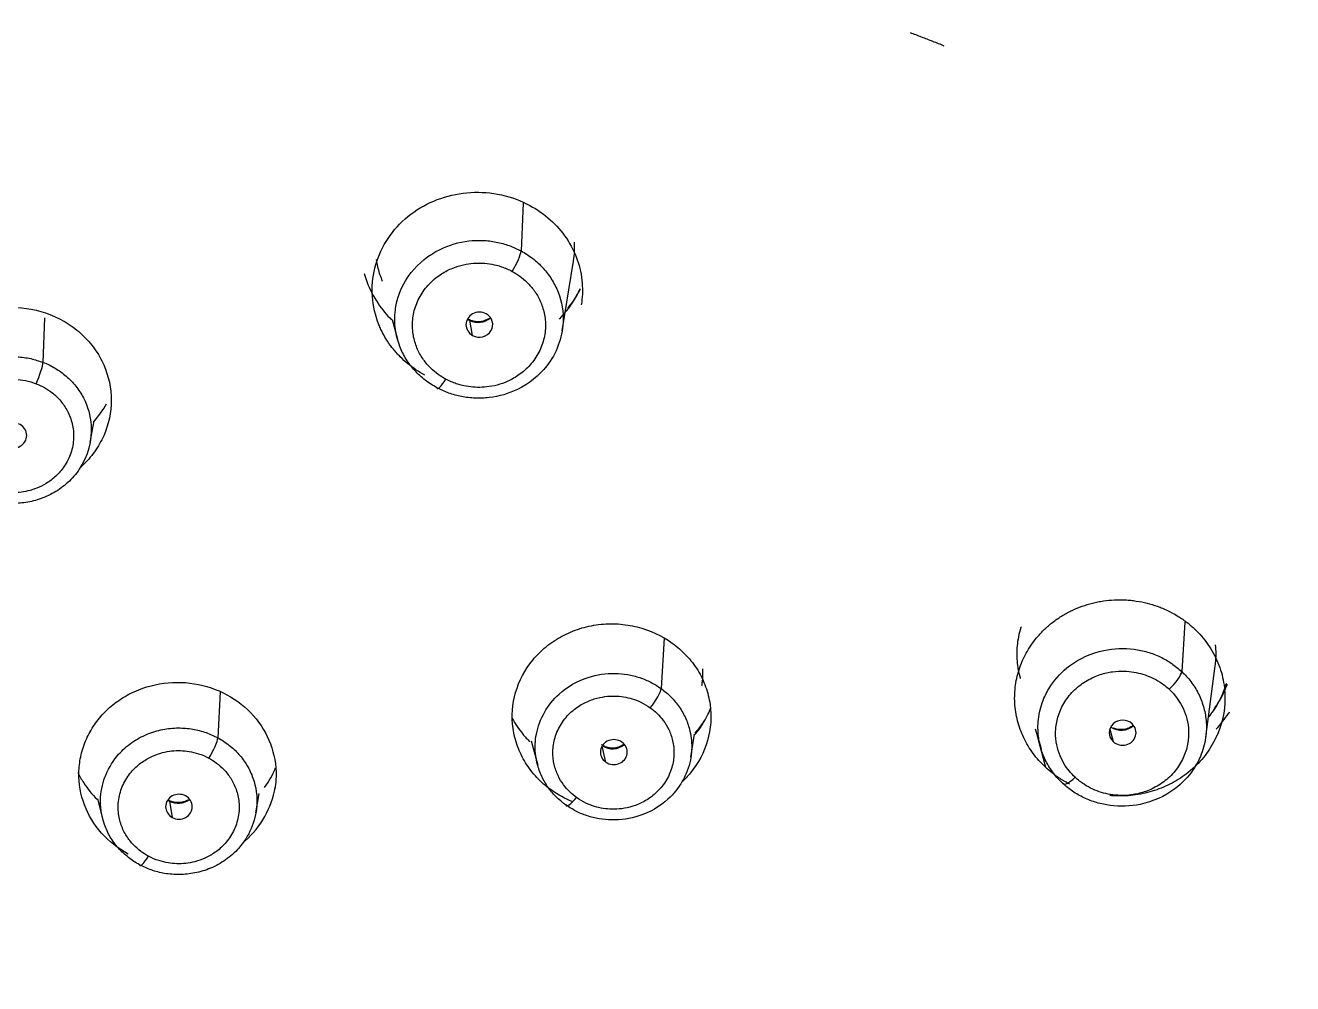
# Model space of a CAD drawing. Extents: x 1777 to 3131, y 3495 to 4487.
# Drawn here: x 2257.19 to 2278.61, y 4136.11 to 4152.29 of the extents above; entities that cross this region are included whole.
import ezdxf

# ---------------------------------------------------------------- set-up
doc = ezdxf.new("R2010")
doc.units = 0
doc.header["$LTSCALE"] = 30
doc.header["$MEASUREMENT"] = 0
doc.layers.add('\\M+5B3DF\\M+5B4E7\\M+5CFDF', color=3, linetype='CONTINUOUS', lineweight=9)

msp = doc.modelspace()

# ---------------------------------------------------------------- linework, layer by layer
at = {"layer": '\\M+5B3DF\\M+5B4E7\\M+5CFDF', "color": 0, "lineweight": -3}
for p, q in [((2265.601, 4149.293), (2265.565, 4148.485)), ((2266.261, 4147.132), (2266.451, 4148.313)), ((2257.486, 4146.602), (2257.514, 4147.355)), ((2263.384, 4147.326), (2263.475, 4146.994)), ((2264.747, 4147.057), (2264.697, 4147.312)), ((2258.284, 4145.254), (2258.348, 4145.614)), ((2276.784, 4142.211), (2276.731, 4141.38)), ((2267.983, 4141.948), (2267.932, 4141.093)), ((2277.137, 4140.272), (2277.299, 4141.474)), ((2260.481, 4141.034), (2260.439, 4140.261)), ((2265.733, 4140.207), (2265.846, 4139.797)), ((2268.435, 4139.935), (2268.495, 4140.323)), ((2274.255, 4140.41), (2274.353, 4140.077)), ((2274.282, 4140.317), (2274.427, 4139.764)), ((2275.518, 4140.408), (2275.574, 4140.196)), ((2266.996, 4139.85), (2266.936, 4140.12)), ((2258.407, 4139.229), (2258.493, 4138.895)), ((2259.621, 4139.19), (2259.67, 4138.914)), ((2261.084, 4138.995), (2261.139, 4139.318))]:
    msp.add_line(p, q, dxfattribs=at)
for centre, major_axis, ratio, start_param, end_param in [((2265.415, 4148.246), (-0.142, -0.264), 0.178311, 1.251525, 2.788057), ((2264.86, 4147.239), (0.226, 0.001), 0.934543, 1.043129, 4.184722), ((2264.843, 4147.552), (-0.292, -0.016), 0.944635, 0.839842, 0.996281), ((2264.548, 4147.06), (-0.142, -0.264), 0.178311, 2.927683, 3.128253), ((2264.843, 4147.552), (-0.292, -0.016), 0.944635, 0.996281, 2.295232), ((2264.86, 4147.239), (0.226, 0.001), 0.934543, 4.184722, 7.326314), ((2257.371, 4146.348), (-0.108, -0.28), 0.136474, 1.23175, 2.764525), ((2264.291, 4146.426), (0.142, 0.264), 0.178311, 2.927683, 4.393118), ((2256.984, 4145.367), (0.226, 0.001), 0.934583, 4.317031, 7.458624), ((2276.519, 4141.186), (-0.205, -0.219), 0.25217, 1.307161, 2.844242), ((2267.749, 4140.875), (0.175, 0.244), 0.217098, 4.418329, 5.951188), ((2275.733, 4140.345), (0.226, 0.001), 0.934246, 0.780577, 3.922169), ((2275.709, 4140.662), (0.291, 0.022), 0.942741, 3.990432, 5.42511), ((2275.733, 4140.345), (0.226, 0.001), 0.934246, 3.922169, 7.063762), ((2260.29, 4140.023), (0.142, 0.264), 0.178311, 4.393118, 5.922447), ((2267.133, 4140.018), (0.226, 0.001), 0.93437, 0.912659, 4.054252), ((2267.114, 4140.353), (-0.295, -0.017), 0.942791, 0.887605, 2.246931), ((2267.133, 4140.018), (0.226, 0.001), 0.93437, 4.054252, 7.195845), ((2274.929, 4139.7), (0.205, 0.219), 0.25217, 2.983869, 4.448754), ((2259.759, 4139.661), (1.668, 0.071), 0.942626, 5.427085, 6.084435), ((2259.783, 4139.096), (0.225, 0.001), 0.934436, 1.044615, 4.186208), ((2259.769, 4139.433), (-0.296, -0.013), 0.942626, 0.890419, 1.007345), ((2259.472, 4138.938), (0.142, 0.264), 0.178311, 6.062073, 6.280972), ((2259.769, 4139.433), (-0.296, -0.013), 0.942626, 1.007345, 2.245969), ((2259.783, 4139.096), (0.225, 0.001), 0.934436, 4.186208, 7.327801), ((2266.503, 4139.357), (-0.175, -0.244), 0.217098, 6.090814, 7.559921), ((2259.266, 4138.367), (-0.142, -0.264), 0.178311, 6.062073, 7.534711)]:
    msp.add_ellipse(centre, major_axis=major_axis, ratio=ratio, start_param=start_param, end_param=end_param, dxfattribs=at)
for points, knots in [([(2275.655, 4159.087), (2275.863, 4159.006), (2276.285, 4158.843), (2276.923, 4158.583), (2277.576, 4158.306), (2278.243, 4158.009), (2278.922, 4157.691), (2279.612, 4157.351), (2280.313, 4156.988), (2281.022, 4156.599), (2281.738, 4156.183), (2282.461, 4155.738), (2283.189, 4155.262), (2283.921, 4154.753), (2284.656, 4154.21), (2285.391, 4153.631), (2286.127, 4153.016), (2286.859, 4152.364), (2287.587, 4151.675), (2288.307, 4150.95), (2289.017, 4150.189), (2289.716, 4149.392), (2290.401, 4148.555), (2291.071, 4147.678), (2291.723, 4146.76), (2292.355, 4145.804), (2292.964, 4144.813), (2293.546, 4143.79), (2294.098, 4142.737), (2294.62, 4141.66), (2295.112, 4140.56), (2295.575, 4139.439), (2296.01, 4138.293), (2296.421, 4137.112), (2296.811, 4135.882), (2297.183, 4134.595), (2297.538, 4133.241), (2297.875, 4131.814), (2298.192, 4130.309), (2298.488, 4128.72), (2298.762, 4127.044), (2299.016, 4125.277), (2299.247, 4123.417), (2299.454, 4121.462), (2299.635, 4119.414), (2299.788, 4117.282), (2299.911, 4115.095), (2300.003, 4112.896), (2300.062, 4110.733), (2300.088, 4108.632), (2300.084, 4106.594), (2300.052, 4104.606), (2299.995, 4102.657), (2299.915, 4100.748), (2299.813, 4098.887), (2299.689, 4097.075), (2299.542, 4095.301), (2299.368, 4093.543), (2299.164, 4091.779), (2298.925, 4089.994), (2298.644, 4088.181), (2298.312, 4086.34), (2297.925, 4084.477), (2297.479, 4082.606), (2296.973, 4080.743), (2296.405, 4078.905), (2295.78, 4077.111), (2295.106, 4075.38), (2294.377, 4073.706), (2293.582, 4072.074), (2292.704, 4070.461), (2291.723, 4068.86), (2290.606, 4067.271), (2289.325, 4065.702), (2287.874, 4064.173), (2286.255, 4062.725), (2284.487, 4061.39), (2282.596, 4060.169), (2280.612, 4059.028), (2278.54, 4057.951), (2276.384, 4056.924), (2274.165, 4055.902), (2271.923, 4054.834), (2269.707, 4053.666), (2267.58, 4052.333), (2265.906, 4051.068), (2264.614, 4049.937), (2263.635, 4048.981), (2262.65, 4047.905), (2261.677, 4046.701), (2260.729, 4045.355), (2259.822, 4043.817), (2258.958, 4042.01), (2258.132, 4039.855), (2257.377, 4037.278), (2256.759, 4034.238), (2256.331, 4030.75), (2256.106, 4026.894), (2255.961, 4022.775), (2255.838, 4018.422), (2255.723, 4013.759), (2255.624, 4008.695), (2255.572, 4005.166), (2255.545, 4003.327)], [0, 0, 0, 0, 0.003544, 0.007201, 0.01097, 0.014848, 0.018837, 0.022935, 0.027142, 0.031459, 0.035888, 0.040431, 0.045095, 0.049884, 0.054803, 0.059853, 0.065035, 0.070349, 0.07579, 0.08135, 0.087022, 0.092807, 0.09872, 0.104773, 0.110967, 0.117287, 0.123715, 0.130231, 0.136819, 0.143468, 0.150168, 0.156906, 0.163715, 0.170668, 0.177844, 0.185322, 0.193141, 0.201338, 0.209948, 0.219002, 0.228521, 0.238531, 0.249049, 0.260084, 0.271644, 0.283691, 0.296093, 0.308564, 0.320791, 0.332572, 0.343982, 0.355131, 0.366093, 0.376851, 0.387326, 0.397512, 0.40746, 0.417323, 0.427267, 0.437362, 0.447647, 0.458143, 0.468826, 0.479621, 0.490447, 0.501223, 0.511855, 0.522246, 0.532261, 0.542305, 0.552449, 0.562759, 0.573377, 0.584445, 0.595968, 0.607757, 0.619676, 0.631715, 0.643918, 0.656335, 0.669021, 0.682018, 0.695271, 0.708641, 0.722035, 0.735445, 0.742244, 0.74954, 0.757318, 0.765556, 0.774232, 0.783549, 0.793975, 0.806052, 0.820158, 0.836493, 0.855109, 0.875694, 0.897487, 0.920175, 0.944378, 0.971031, 1, 1, 1, 1]), ([(2275.353, 4158.034), (2277.17, 4157.335), (2278.939, 4156.527), (2281.452, 4155.1), (2282.266, 4154.588), (2283.836, 4153.493), (2284.593, 4152.91), (2286.772, 4151.066), (2288.106, 4149.712), (2290.504, 4146.812), (2291.565, 4145.262), (2293.417, 4142.028), (2294.206, 4140.341), (2295.559, 4136.891), (2296.117, 4135.125), (2297.056, 4131.553), (2297.434, 4129.745), (2298.06, 4126.11), (2298.309, 4124.282), (2298.716, 4120.617), (2298.873, 4118.78), (2299.113, 4115.102), (2299.197, 4113.26), (2299.352, 4107.734), (2299.309, 4104.046), (2299.044, 4098.523), (2298.921, 4096.684), (2298.585, 4093.013), (2298.372, 4091.18), (2297.831, 4087.532), (2297.498, 4085.717), (2296.677, 4082.116), (2296.189, 4080.332), (2295.024, 4076.818), (2294.351, 4075.087), (2293.172, 4072.56), (2292.75, 4071.729), (2291.843, 4070.099), (2291.358, 4069.298), (2289.788, 4066.969), (2288.577, 4065.511), (2286.529, 4063.53), (2285.807, 4062.905), (2284.294, 4061.733), (2283.503, 4061.184), (2281.877, 4060.144), (2281.041, 4059.653), (2279.345, 4058.716), (2278.483, 4058.269), (2275.867, 4056.976), (2274.083, 4056.176), (2271.46, 4054.887), (2270.593, 4054.442), (2268.9, 4053.489), (2268.075, 4052.98), (2266.483, 4051.884), (2265.715, 4051.298), (2264.248, 4050.047), (2263.55, 4049.381), (2262.229, 4047.97), (2261.606, 4047.226), (2260.459, 4045.665), (2259.938, 4044.846), (2259.018, 4043.138), (2258.618, 4042.251), (2257.91, 4040.436), (2257.6, 4039.51), (2256.794, 4036.692), (2256.423, 4034.765), (2255.917, 4030.879), (2255.784, 4028.918), (2255.593, 4024.993), (2255.528, 4023.027), (2255.405, 4019.092), (2255.35, 4017.123), (2255.202, 4011.214), (2255.13, 4007.271), (2255.08, 4003.327)], [0, 0, 0, 0, 0.03125, 0.03125, 0.046875, 0.046875, 0.0625, 0.0625, 0.09375, 0.09375, 0.125, 0.125, 0.15625, 0.15625, 0.1875, 0.1875, 0.21875, 0.21875, 0.25, 0.25, 0.28125, 0.28125, 0.3125, 0.3125, 0.375, 0.375, 0.40625, 0.40625, 0.4375, 0.4375, 0.46875, 0.46875, 0.5, 0.5, 0.53125, 0.53125, 0.546875, 0.546875, 0.5625, 0.5625, 0.59375, 0.59375, 0.609375, 0.609375, 0.625, 0.625, 0.640625, 0.640625, 0.65625, 0.65625, 0.6875, 0.6875, 0.703125, 0.703125, 0.71875, 0.71875, 0.734375, 0.734375, 0.75, 0.75, 0.765625, 0.765625, 0.78125, 0.78125, 0.796875, 0.796875, 0.8125, 0.8125, 0.84375, 0.84375, 0.875, 0.875, 0.90625, 0.90625, 0.9375, 0.9375, 1, 1, 1, 1]), ([(2274.806, 4156.29), (2276.296, 4155.716), (2277.75, 4155.063), (2279.839, 4153.935), (2280.52, 4153.535), (2281.842, 4152.679), (2282.483, 4152.225), (2284.343, 4150.787), (2285.497, 4149.732), (2287.62, 4147.468), (2288.589, 4146.26), (2290.327, 4143.723), (2291.097, 4142.395), (2292.452, 4139.659), (2293.037, 4138.25), (2294.562, 4133.952), (2295.276, 4130.996), (2296.066, 4126.525), (2296.284, 4125.027), (2296.653, 4122.025), (2296.803, 4120.52), (2297.175, 4115.999), (2297.319, 4112.979), (2297.395, 4108.446), (2297.396, 4106.934), (2297.355, 4103.912), (2297.313, 4102.402), (2297.178, 4099.382), (2297.086, 4097.873), (2296.844, 4094.86), (2296.696, 4093.355), (2296.145, 4088.852), (2295.635, 4085.865), (2294.526, 4081.458), (2294.099, 4080.001), (2293.113, 4077.127), (2292.554, 4075.71), (2291.28, 4072.937), (2290.568, 4071.58), (2288.938, 4068.977), (2288.017, 4067.734), (2286.456, 4066.005), (2285.907, 4065.452), (2284.751, 4064.4), (2284.143, 4063.902), (2282.253, 4062.485), (2280.907, 4061.641), (2278.826, 4060.475), (2278.122, 4060.103), (2276.698, 4059.383), (2275.979, 4059.036), (2273.811, 4058.008), (2272.354, 4057.342), (2270.205, 4056.272), (2269.494, 4055.903), (2268.097, 4055.125), (2267.41, 4054.715), (2266.07, 4053.847), (2265.415, 4053.388), (2264.464, 4052.661), (2264.152, 4052.413), (2263.538, 4051.903), (2263.237, 4051.641), (2262.64, 4051.113), (2262.343, 4050.846), (2261.749, 4050.31), (2261.452, 4050.041), (2260.57, 4049.218), (2259.995, 4048.649), (2258.926, 4047.439), (2258.429, 4046.801), (2257.53, 4045.457), (2257.13, 4044.753), (2256.411, 4043.305), (2256.092, 4042.561), (2255.519, 4041.049), (2255.264, 4040.281), (2254.58, 4037.954), (2254.229, 4036.374), (2253.951, 4034.781)], [0, 0, 0, 0, 0.03125, 0.03125, 0.046875, 0.046875, 0.0625, 0.0625, 0.09375, 0.09375, 0.125, 0.125, 0.15625, 0.15625, 0.1875, 0.1875, 0.25, 0.25, 0.28125, 0.28125, 0.3125, 0.3125, 0.375, 0.375, 0.40625, 0.40625, 0.4375, 0.4375, 0.46875, 0.46875, 0.5, 0.5, 0.5625, 0.5625, 0.59375, 0.59375, 0.625, 0.625, 0.65625, 0.65625, 0.6875, 0.6875, 0.703125, 0.703125, 0.71875, 0.71875, 0.75, 0.75, 0.765625, 0.765625, 0.78125, 0.78125, 0.8125, 0.8125, 0.828125, 0.828125, 0.84375, 0.84375, 0.859375, 0.859375, 0.867188, 0.867188, 0.875, 0.875, 0.882813, 0.882813, 0.890625, 0.890625, 0.90625, 0.90625, 0.921875, 0.921875, 0.9375, 0.9375, 0.953125, 0.953125, 0.96875, 0.96875, 1, 1, 1, 1]), ([(2254.237, 4034.716), (2254.272, 4034.918), (2254.352, 4035.378), (2254.502, 4036.146), (2254.7, 4037.072), (2254.941, 4038.075), (2255.317, 4039.479), (2255.793, 4040.986), (2256.508, 4042.836), (2257.316, 4044.541), (2258.328, 4046.18), (2259.233, 4047.34), (2259.932, 4048.123), (2260.478, 4048.693), (2261.032, 4049.242), (2261.654, 4049.829), (2262.315, 4050.427), (2263.037, 4051.065), (2263.767, 4051.692), (2264.487, 4052.279), (2265.255, 4052.875), (2266.364, 4053.676), (2267.892, 4054.662), (2269.835, 4055.743), (2271.869, 4056.754), (2274.443, 4057.967), (2277.138, 4059.235), (2279.495, 4060.482), (2281.013, 4061.374), (2282.152, 4062.095), (2284.178, 4063.485), (2286.168, 4065.212), (2287.958, 4067.248), (2289.105, 4068.749), (2290.243, 4070.492), (2291.35, 4072.476), (2292.413, 4074.699), (2293.415, 4077.159), (2294.335, 4079.853), (2295.454, 4083.84), (2296.441, 4088.913), (2297.124, 4094.794), (2297.486, 4100.099), (2297.631, 4104.815), (2297.641, 4108.937), (2297.557, 4112.462), (2297.422, 4115.389), (2297.269, 4117.718), (2297.128, 4119.45), (2297.023, 4120.587), (2296.787, 4122.95), (2296.349, 4126.413), (2295.518, 4130.826), (2294.629, 4134.25), (2293.479, 4137.768), (2291.893, 4141.485), (2289.545, 4145.375), (2286.976, 4148.531), (2284.383, 4151.006), (2281.921, 4152.871), (2279.713, 4154.214), (2277.873, 4155.155), (2276.462, 4155.79), (2275.518, 4156.18), (2275.047, 4156.365), (2274.894, 4156.425)], [0, 0, 0, 0, 0.003976, 0.009037, 0.015181, 0.02234, 0.029033, 0.04339, 0.053009, 0.067553, 0.080041, 0.090497, 0.096214, 0.100508, 0.105868, 0.11143, 0.117193, 0.123269, 0.130297, 0.136094, 0.141538, 0.149425, 0.163015, 0.17726, 0.192999, 0.207436, 0.232823, 0.251111, 0.25955, 0.267329, 0.277588, 0.307897, 0.319194, 0.331856, 0.345879, 0.361259, 0.378, 0.3961, 0.415561, 0.436382, 0.481194, 0.521892, 0.558479, 0.590959, 0.619335, 0.643607, 0.663774, 0.679837, 0.691795, 0.699649, 0.703397, 0.740803, 0.771616, 0.795835, 0.813454, 0.847523, 0.878173, 0.905401, 0.929204, 0.949582, 0.966531, 0.980047, 0.990129, 0.99678, 1, 1, 1, 1]), ([(2275.002, 4156.013), (2275.128, 4155.962), (2275.407, 4155.85), (2275.863, 4155.661), (2276.398, 4155.432), (2277.009, 4155.16), (2277.694, 4154.84), (2278.45, 4154.468), (2279.273, 4154.035), (2280.157, 4153.532), (2281.096, 4152.949), (2282.086, 4152.274), (2283.119, 4151.505), (2284.172, 4150.648), (2285.214, 4149.718), (2286.206, 4148.721), (2287.137, 4147.686), (2287.993, 4146.656), (2288.748, 4145.673), (2289.396, 4144.753), (2289.964, 4143.877), (2290.314, 4143.297), (2290.484, 4143.007)], [0, 0, 0, 0, 0.01935, 0.042887, 0.070604, 0.10249, 0.13855, 0.178806, 0.22327, 0.271962, 0.324987, 0.38262, 0.445061, 0.511545, 0.57981, 0.648378, 0.716974, 0.783906, 0.845349, 0.899595, 0.950112, 1, 1, 1, 1]), ([(2274.909, 4155.679), (2275.1, 4155.602), (2275.493, 4155.444), (2276.093, 4155.19), (2276.717, 4154.915), (2277.365, 4154.617), (2278.035, 4154.293), (2278.725, 4153.94), (2279.433, 4153.555), (2280.155, 4153.134), (2280.89, 4152.676), (2281.634, 4152.176), (2282.386, 4151.636), (2283.145, 4151.055), (2283.907, 4150.431), (2284.671, 4149.764), (2285.429, 4149.047), (2286.173, 4148.275), (2286.908, 4147.456), (2287.635, 4146.591), (2288.351, 4145.68), (2289.046, 4144.719), (2289.656, 4143.792), (2290.028, 4143.182), (2290.186, 4142.916)], [0, 0, 0, 0, 0.029952, 0.061452, 0.094497, 0.129084, 0.16521, 0.202874, 0.242073, 0.282811, 0.325089, 0.36892, 0.414307, 0.461246, 0.509733, 0.559755, 0.6113, 0.664407, 0.719094, 0.775344, 0.833126, 0.89243, 0.95329, 1, 1, 1, 1]), ([(2296.603, 4107.307), (2296.603, 4107.558), (2296.602, 4108.168), (2296.593, 4109.246), (2296.572, 4110.505), (2296.54, 4111.714), (2296.49, 4113.187), (2296.378, 4115.61), (2296.169, 4118.641), (2295.8, 4122.397), (2295.265, 4126.447), (2294.444, 4130.724), (2293.361, 4134.698), (2292.16, 4138.049), (2290.786, 4141.022), (2289.437, 4143.348), (2288.126, 4145.246), (2286.981, 4146.675), (2286.026, 4147.753), (2285.086, 4148.742), (2283.834, 4149.913), (2282.145, 4151.272), (2280.099, 4152.667), (2278.419, 4153.604), (2277.024, 4154.283), (2276.248, 4154.639), (2275.402, 4155.003), (2274.863, 4155.221), (2274.606, 4155.325)], [0, 0, 0, 0, 0.013499, 0.032851, 0.058055, 0.081348, 0.097973, 0.137442, 0.211986, 0.261549, 0.34055, 0.431682, 0.4952, 0.561104, 0.621672, 0.669263, 0.703408, 0.743304, 0.765379, 0.778837, 0.814592, 0.854564, 0.891026, 0.942257, 0.953028, 0.970405, 0.985873, 1, 1, 1, 1]), ([(2295.926, 4107.312), (2295.926, 4107.553), (2295.925, 4108.236), (2295.911, 4109.561), (2295.877, 4111.252), (2295.816, 4113.11), (2295.725, 4115.06), (2295.551, 4117.956), (2295.224, 4121.728), (2294.631, 4126.392), (2293.793, 4130.897), (2292.732, 4134.802), (2291.705, 4137.647), (2290.841, 4139.65), (2289.952, 4141.449), (2288.982, 4143.125), (2287.767, 4144.918), (2286.474, 4146.558), (2285.019, 4148.173), (2283.48, 4149.611), (2281.848, 4150.924), (2280.265, 4151.999), (2278.82, 4152.85), (2277.619, 4153.479), (2276.468, 4154.021), (2275.444, 4154.467), (2274.751, 4154.744), (2274.404, 4154.882)], [0, 0, 0, 0, 0.013143, 0.037136, 0.072102, 0.105207, 0.138308, 0.178293, 0.263128, 0.344238, 0.433822, 0.511689, 0.563169, 0.597054, 0.629132, 0.670943, 0.700619, 0.744641, 0.781825, 0.815491, 0.855345, 0.891448, 0.915104, 0.942396, 0.9616, 0.980805, 1, 1, 1, 1]), ([(2272.718, 4151.945), (2272.654, 4151.971), (2272.526, 4152.022), (2272.335, 4152.096), (2272.209, 4152.144), (2272.146, 4152.167)], [0, 0, 0, 0, 0.335909, 0.668153, 1, 1, 1, 1]), ([(2263.103, 4147.415), (2263.06, 4147.573), (2263.042, 4147.733), (2263.058, 4148.057), (2263.091, 4148.217), (2263.206, 4148.522), (2263.288, 4148.667), (2263.491, 4148.927), (2263.615, 4149.044), (2263.891, 4149.238), (2264.046, 4149.317), (2264.37, 4149.428), (2264.542, 4149.462), (2264.888, 4149.482), (2265.062, 4149.468), (2265.402, 4149.393), (2265.563, 4149.334), (2265.714, 4149.252)], [0, 0, 0, 0, 0.125, 0.125, 0.25, 0.25, 0.375, 0.375, 0.5, 0.5, 0.625, 0.625, 0.75, 0.75, 0.875, 0.875, 1, 1, 1, 1]), ([(2265.714, 4149.252), (2265.84, 4149.184), (2265.955, 4149.104), (2266.162, 4148.918), (2266.255, 4148.812), (2266.407, 4148.585), (2266.469, 4148.462), (2266.559, 4148.207), (2266.587, 4148.076), (2266.607, 4147.818), (2266.602, 4147.694), (2266.583, 4147.573)], [0, 0, 0, 0, 0.20334, 0.20334, 0.40668, 0.40668, 0.61002, 0.61002, 0.81336, 0.81336, 1, 1, 1, 1]), ([(2263.43, 4147.316), (2263.43, 4147.372), (2263.438, 4147.509), (2263.501, 4147.789), (2263.711, 4148.18), (2264.138, 4148.524), (2264.59, 4148.655), (2264.916, 4148.667), (2265.146, 4148.64), (2265.366, 4148.581), (2265.499, 4148.517), (2265.565, 4148.485)], [0, 0, 0, 0, 0.059971, 0.146197, 0.306286, 0.52177, 0.692668, 0.771474, 0.848962, 0.925135, 1, 1, 1, 1]), ([(2266.451, 4148.313), (2266.452, 4148.315), (2266.468, 4148.42), (2266.474, 4148.526), (2266.467, 4148.631), (2266.467, 4148.631)], [0, 0, 0, 0, 0.012713, 0.999881, 1, 1, 1, 1]), ([(2265.565, 4148.485), (2265.599, 4148.465), (2265.668, 4148.426), (2265.764, 4148.357), (2265.855, 4148.281), (2265.939, 4148.196), (2266.015, 4148.104), (2266.084, 4148.004), (2266.143, 4147.899), (2266.247, 4147.666), (2266.283, 4147.451), (2266.275, 4147.277), (2266.275, 4147.277)], [0, 0, 0, 0, 0.07738, 0.155609, 0.234687, 0.314618, 0.395402, 0.47704, 0.559536, 0.64289, 0.999992, 1, 1, 1, 1]), ([(2263.117, 4148.338), (2263.124, 4148.299), (2263.137, 4148.223), (2263.168, 4148.11), (2263.197, 4148.028), (2263.216, 4147.983), (2263.22, 4147.974)], [0, 0, 0, 0, 0.311491, 0.619601, 0.924327, 1, 1, 1, 1]), ([(2262.913, 4148.104), (2262.926, 4148.058), (2262.983, 4147.88), (2263.123, 4147.606), (2263.291, 4147.404), (2263.376, 4147.32)], [0, 0, 0, 0, 0.157981, 0.615441, 1, 1, 1, 1]), ([(2266.213, 4147.334), (2266.328, 4147.451), (2266.454, 4147.62), (2266.547, 4147.805), (2266.566, 4147.847)], [0, 0, 0, 0, 0.779097, 1, 1, 1, 1]), ([(2266.358, 4147.521), (2266.38, 4147.548), (2266.459, 4147.648), (2266.528, 4147.757), (2266.572, 4147.843)], [0, 0, 0, 0, 0.273849, 1, 1, 1, 1]), ([(2255.327, 4145.601), (2255.297, 4145.719), (2255.281, 4145.841), (2255.281, 4146.167), (2255.325, 4146.373), (2255.451, 4146.656), (2255.503, 4146.747), (2255.625, 4146.917), (2255.694, 4146.996), (2255.85, 4147.141), (2255.936, 4147.207), (2256.118, 4147.321), (2256.214, 4147.369), (2256.419, 4147.448), (2256.524, 4147.478), (2256.738, 4147.518), (2256.849, 4147.528), (2257.18, 4147.528), (2257.398, 4147.488), (2257.603, 4147.408)], [0, 0, 0, 0, 0.106325, 0.106325, 0.28506, 0.28506, 0.374427, 0.374427, 0.463795, 0.463795, 0.553162, 0.553162, 0.64253, 0.64253, 0.731897, 0.731897, 0.821265, 0.821265, 1, 1, 1, 1]), ([(2257.603, 4147.408), (2257.705, 4147.369), (2257.802, 4147.32), (2257.984, 4147.207), (2258.07, 4147.141), (2258.225, 4146.996), (2258.295, 4146.917), (2258.417, 4146.746), (2258.469, 4146.654), (2258.595, 4146.371), (2258.639, 4146.165), (2258.639, 4145.758), (2258.595, 4145.552), (2258.469, 4145.269), (2258.417, 4145.177), (2258.295, 4145.007), (2258.225, 4144.928), (2258.14, 4144.848), (2258.132, 4144.841), (2258.124, 4144.834)], [0, 0, 0, 0, 0.099003, 0.099003, 0.198005, 0.198005, 0.297008, 0.297008, 0.39601, 0.39601, 0.594015, 0.594015, 0.79202, 0.79202, 0.891023, 0.891023, 0.990026, 0.990026, 1, 1, 1, 1]), ([(2263.936, 4146.387), (2263.833, 4146.442), (2263.738, 4146.507), (2263.605, 4146.616), (2263.563, 4146.654), (2263.503, 4146.715), (2263.483, 4146.736), (2263.445, 4146.778), (2263.426, 4146.8), (2263.337, 4146.91), (2263.276, 4147.003), (2263.212, 4147.127), (2263.199, 4147.153), (2263.176, 4147.204), (2263.166, 4147.229), (2263.135, 4147.308), (2263.118, 4147.361), (2263.103, 4147.415)], [0, 0, 0, 0, 0.25, 0.25, 0.375, 0.375, 0.4375, 0.4375, 0.5, 0.5, 0.75, 0.75, 0.8125, 0.8125, 0.875, 0.875, 1, 1, 1, 1]), ([(2264.142, 4146.174), (2264.108, 4146.193), (2264.039, 4146.232), (2263.943, 4146.301), (2263.852, 4146.378), (2263.768, 4146.463), (2263.691, 4146.555), (2263.623, 4146.654), (2263.563, 4146.76), (2263.49, 4146.925), (2263.442, 4147.112), (2263.431, 4147.263), (2263.43, 4147.316)], [0, 0, 0, 0, 0.080941, 0.162795, 0.24556, 0.329237, 0.413824, 0.49932, 0.585725, 0.673037, 0.885031, 1, 1, 1, 1]), ([(2266.275, 4147.277), (2266.263, 4147.014), (2266.089, 4146.55), (2265.567, 4146.134), (2265.115, 4146.003), (2264.79, 4145.991), (2264.56, 4146.019), (2264.341, 4146.077), (2264.208, 4146.142), (2264.142, 4146.174)], [0, 0, 0, 0, 0.286916, 0.5103, 0.684608, 0.765781, 0.845406, 0.92348, 1, 1, 1, 1]), ([(2265.012, 4147.337), (2264.993, 4147.324), (2264.941, 4147.298), (2264.847, 4147.281), (2264.756, 4147.294), (2264.708, 4147.314), (2264.69, 4147.324)], [0, 0, 0, 0, 0.211335, 0.519804, 0.819501, 1, 1, 1, 1]), ([(2255.661, 4145.364), (2255.641, 4145.626), (2255.741, 4145.999), (2256.046, 4146.349), (2256.281, 4146.52), (2256.535, 4146.633), (2256.794, 4146.692), (2257.043, 4146.701), (2257.276, 4146.673), (2257.417, 4146.625), (2257.486, 4146.602)], [0, 0, 0, 0, 0.309856, 0.425843, 0.536021, 0.640396, 0.738977, 0.831767, 0.918774, 1, 1, 1, 1]), ([(2257.486, 4146.602), (2257.521, 4146.588), (2257.591, 4146.559), (2257.692, 4146.504), (2257.788, 4146.441), (2257.879, 4146.369), (2257.964, 4146.288), (2258.041, 4146.2), (2258.11, 4146.105), (2258.232, 4145.897), (2258.289, 4145.701), (2258.299, 4145.539), (2258.299, 4145.539)], [0, 0, 0, 0, 0.078114, 0.157197, 0.23725, 0.318274, 0.400271, 0.483243, 0.56719, 0.652116, 0.999971, 1, 1, 1, 1]), ([(2258.299, 4145.539), (2258.316, 4145.281), (2258.216, 4144.914), (2257.915, 4144.567), (2257.681, 4144.396), (2257.427, 4144.282), (2257.168, 4144.223), (2256.918, 4144.213), (2256.685, 4144.241), (2256.542, 4144.289), (2256.473, 4144.312)], [0, 0, 0, 0, 0.30684, 0.422729, 0.533015, 0.637686, 0.736729, 0.830134, 0.917894, 1, 1, 1, 1]), ([(2290.484, 4143.007), (2290.489, 4142.998), (2290.679, 4142.673), (2291.05, 4142.015), (2291.576, 4141.01), (2292.09, 4139.92), (2292.623, 4138.686), (2293.192, 4137.24), (2293.76, 4135.597), (2294.297, 4133.823), (2294.782, 4131.977), (2295.211, 4130.065), (2295.595, 4128.083), (2295.93, 4126.034), (2296.221, 4123.909), (2296.479, 4121.696), (2296.695, 4119.41), (2296.877, 4117.049), (2297.013, 4114.661), (2297.115, 4112.269), (2297.169, 4109.931), (2297.19, 4107.649), (2297.175, 4105.409), (2297.129, 4103.182), (2297.048, 4100.938), (2296.927, 4098.683), (2296.771, 4096.416), (2296.563, 4094.126), (2296.309, 4091.784), (2295.981, 4089.39), (2295.574, 4086.953), (2295.069, 4084.458), (2294.459, 4082.014), (2293.867, 4079.981), (2293.34, 4078.403), (2292.895, 4077.182), (2292.425, 4075.995), (2291.932, 4074.844), (2291.416, 4073.718), (2290.859, 4072.613), (2290.266, 4071.519), (2289.624, 4070.435), (2288.929, 4069.376), (2288.207, 4068.369), (2287.467, 4067.44), (2286.715, 4066.584), (2285.943, 4065.776), (2285.136, 4065.008), (2284.288, 4064.279), (2283.412, 4063.585), (2282.509, 4062.937), (2281.596, 4062.335), (2280.69, 4061.765), (2279.784, 4061.229), (2278.869, 4060.722), (2277.941, 4060.228), (2276.96, 4059.729), (2275.885, 4059.203), (2274.707, 4058.643), (2273.457, 4058.06), (2272.177, 4057.456), (2270.901, 4056.833), (2269.69, 4056.214), (2268.608, 4055.632), (2267.538, 4055.019), (2266.493, 4054.363), (2265.435, 4053.638), (2264.472, 4052.921), (2263.54, 4052.167), (2262.619, 4051.362), (2261.703, 4050.535), (2260.814, 4049.723), (2259.991, 4048.928), (2259.289, 4048.162), (2258.721, 4047.479), (2258.281, 4046.914), (2257.937, 4046.443), (2257.659, 4046.027), (2257.423, 4045.644), (2257.175, 4045.219), (2256.91, 4044.743), (2256.624, 4044.198), (2256.353, 4043.644), (2256.091, 4043.067), (2255.827, 4042.436), (2255.54, 4041.7), (2255.22, 4040.812), (2254.888, 4039.772), (2254.565, 4038.611), (2254.254, 4037.372), (2253.965, 4036.083), (2253.807, 4035.201), (2253.729, 4034.761)], [0, 0, 0, 0, 0.000249, 0.008916, 0.017886, 0.027158, 0.037545, 0.049877, 0.064188, 0.079026, 0.094192, 0.109873, 0.126, 0.142603, 0.159715, 0.177508, 0.196149, 0.214924, 0.234452, 0.253688, 0.272519, 0.290724, 0.308584, 0.326418, 0.344337, 0.362602, 0.380752, 0.398999, 0.417862, 0.437408, 0.457046, 0.477191, 0.498512, 0.517389, 0.527892, 0.538271, 0.548415, 0.558305, 0.568085, 0.577888, 0.587654, 0.597568, 0.607634, 0.617478, 0.626664, 0.635428, 0.644046, 0.652634, 0.661245, 0.669847, 0.678351, 0.686737, 0.694871, 0.702836, 0.710787, 0.718707, 0.726778, 0.735836, 0.745918, 0.756431, 0.767185, 0.778121, 0.788755, 0.798204, 0.806156, 0.816934, 0.826447, 0.835552, 0.84446, 0.853939, 0.86358, 0.872633, 0.88133, 0.889549, 0.896262, 0.901548, 0.905802, 0.909513, 0.912928, 0.916035, 0.920686, 0.925318, 0.929989, 0.934669, 0.939673, 0.945479, 0.952541, 0.961029, 0.970166, 0.979783, 0.989897, 1, 1, 1, 1]), ([(2290.186, 4142.916), (2290.239, 4142.826), (2290.506, 4142.37), (2290.974, 4141.53), (2291.562, 4140.371), (2292.108, 4139.16), (2292.628, 4137.907), (2293.117, 4136.611), (2293.569, 4135.271), (2293.99, 4133.89), (2294.379, 4132.47), (2294.731, 4131.01), (2295.053, 4129.513), (2295.347, 4127.981), (2295.611, 4126.412), (2295.846, 4124.81), (2296.058, 4123.173), (2296.248, 4121.505), (2296.413, 4119.803), (2296.558, 4118.07), (2296.681, 4116.305), (2296.781, 4114.508), (2296.863, 4112.681), (2296.917, 4110.822), (2296.95, 4108.932), (2296.959, 4107.012), (2296.943, 4105.062), (2296.9, 4103.081), (2296.831, 4101.072), (2296.726, 4099.032), (2296.594, 4096.964), (2296.419, 4094.868), (2296.205, 4092.745), (2295.945, 4090.597), (2295.621, 4088.424), (2295.234, 4086.231), (2294.766, 4084.021), (2294.203, 4081.798), (2293.653, 4079.908), (2293.136, 4078.356), (2292.695, 4077.143), (2292.22, 4075.941), (2291.711, 4074.751), (2291.169, 4073.574), (2290.581, 4072.416), (2289.956, 4071.276), (2289.28, 4070.16), (2288.552, 4069.073), (2287.774, 4068.016), (2286.933, 4067.002), (2286.037, 4066.029), (2285.087, 4065.101), (2284.076, 4064.231), (2283.023, 4063.406), (2281.916, 4062.641), (2280.783, 4061.914), (2279.625, 4061.221), (2278.44, 4060.57), (2277.24, 4059.942), (2276.025, 4059.341), (2274.801, 4058.755), (2273.572, 4058.179), (2272.345, 4057.6), (2271.125, 4057.009), (2269.917, 4056.398), (2268.722, 4055.766), (2267.615, 4055.139), (2266.602, 4054.512), (2265.68, 4053.894), (2264.778, 4053.248), (2263.902, 4052.569), (2263.052, 4051.858), (2262.222, 4051.124), (2261.395, 4050.381), (2260.569, 4049.629), (2259.765, 4048.85), (2259.012, 4048.023), (2258.304, 4047.158), (2257.635, 4046.259), (2257.187, 4045.52), (2256.824, 4044.875), (2256.471, 4044.216), (2255.975, 4043.186), (2255.395, 4041.759), (2254.867, 4040.227), (2254.447, 4038.722), (2254.116, 4037.395), (2253.822, 4036.073), (2253.666, 4035.189), (2253.589, 4034.75)], [0, 0, 0, 0, 0.002468, 0.012514, 0.022798, 0.033329, 0.044108, 0.055129, 0.066393, 0.077904, 0.089657, 0.101655, 0.113899, 0.126387, 0.139118, 0.152094, 0.165315, 0.17878, 0.192488, 0.20644, 0.220635, 0.235074, 0.249757, 0.264681, 0.279851, 0.295264, 0.31092, 0.326819, 0.34296, 0.359346, 0.375974, 0.392844, 0.409959, 0.427314, 0.444912, 0.462752, 0.480832, 0.499156, 0.517721, 0.528, 0.538278, 0.548557, 0.558836, 0.569113, 0.579388, 0.589662, 0.599931, 0.610203, 0.620471, 0.630736, 0.641004, 0.651267, 0.661534, 0.671801, 0.682071, 0.692355, 0.702632, 0.712912, 0.723195, 0.733479, 0.743768, 0.75406, 0.764357, 0.774655, 0.784949, 0.79524, 0.805535, 0.814028, 0.822513, 0.830998, 0.839481, 0.847958, 0.856419, 0.864871, 0.873338, 0.881827, 0.890319, 0.898795, 0.907282, 0.915765, 0.918446, 0.924105, 0.932748, 0.944371, 0.958984, 0.969412, 0.979719, 0.989916, 1, 1, 1, 1]), ([(2274.304, 4141.979), (2274.344, 4142.025), (2274.427, 4142.111), (2274.565, 4142.226), (2274.665, 4142.294), (2274.743, 4142.341), (2274.77, 4142.356), (2274.824, 4142.385), (2274.851, 4142.399), (2274.934, 4142.438), (2275.047, 4142.485), (2275.165, 4142.52), (2275.255, 4142.543), (2275.285, 4142.55), (2275.346, 4142.562), (2275.377, 4142.567), (2275.469, 4142.58), (2275.592, 4142.592), (2275.715, 4142.592), (2275.808, 4142.588), (2275.839, 4142.585), (2275.901, 4142.579), (2275.933, 4142.575), (2276.025, 4142.562), (2276.146, 4142.537), (2276.263, 4142.502), (2276.35, 4142.471), (2276.379, 4142.46), (2276.436, 4142.436), (2276.464, 4142.423), (2276.548, 4142.383), (2276.655, 4142.325), (2276.805, 4142.224), (2276.898, 4142.146), (2276.942, 4142.105)], [0, 0, 0, 0, 0.0625, 0.125, 0.1875, 0.1875, 0.21875, 0.21875, 0.25, 0.25, 0.3125, 0.375, 0.375, 0.40625, 0.40625, 0.4375, 0.4375, 0.5, 0.5625, 0.5625, 0.59375, 0.59375, 0.625, 0.625, 0.6875, 0.75, 0.75, 0.78125, 0.78125, 0.8125, 0.8125, 0.875, 0.9375, 1, 1, 1, 1]), ([(2266.073, 4139.379), (2265.985, 4139.442), (2265.905, 4139.512), (2265.761, 4139.665), (2265.696, 4139.75), (2265.586, 4139.928), (2265.541, 4140.021), (2265.47, 4140.215), (2265.445, 4140.316), (2265.402, 4140.62), (2265.417, 4140.83), (2265.53, 4141.223), (2265.63, 4141.412), (2265.83, 4141.655), (2265.906, 4141.731), (2266.071, 4141.866), (2266.16, 4141.925), (2266.35, 4142.027), (2266.452, 4142.07), (2266.659, 4142.136), (2266.765, 4142.159), (2266.985, 4142.186), (2267.095, 4142.189), (2267.313, 4142.176), (2267.423, 4142.159), (2267.742, 4142.079), (2267.942, 4141.988), (2268.118, 4141.861)], [0, 0, 0, 0, 0.0625, 0.0625, 0.125, 0.125, 0.1875, 0.1875, 0.25, 0.25, 0.375, 0.375, 0.5, 0.5, 0.5625, 0.5625, 0.625, 0.625, 0.6875, 0.6875, 0.75, 0.75, 0.8125, 0.8125, 0.875, 0.875, 1, 1, 1, 1]), ([(2274.016, 4142.134), (2274.016, 4142.133), (2274.014, 4142.127), (2274.011, 4142.118), (2274.007, 4142.107), (2274.004, 4142.096), (2274.001, 4142.085), (2273.998, 4142.074), (2273.995, 4142.063), (2273.992, 4142.053), (2273.977, 4141.995), (2273.956, 4141.89), (2273.942, 4141.739), (2273.943, 4141.592), (2273.955, 4141.482), (2273.967, 4141.41), (2273.975, 4141.371), (2273.984, 4141.332), (2273.993, 4141.296), (2274, 4141.272), (2274.003, 4141.262)], [0, 0, 0, 0, 0.005391, 0.018805, 0.032048, 0.04512, 0.058022, 0.070754, 0.083315, 0.095705, 0.107925, 0.285521, 0.457381, 0.623499, 0.783869, 0.828884, 0.873783, 0.918566, 0.963231, 1, 1, 1, 1]), ([(2276.942, 4142.105), (2277.03, 4142.022), (2277.108, 4141.932), (2277.242, 4141.739), (2277.299, 4141.634), (2277.388, 4141.419), (2277.42, 4141.308), (2277.459, 4141.079), (2277.466, 4140.962), (2277.447, 4140.618), (2277.382, 4140.389), (2277.214, 4140.081), (2277.146, 4139.983), (2276.991, 4139.803), (2276.904, 4139.722), (2276.807, 4139.648)], [0, 0, 0, 0, 0.125, 0.125, 0.25, 0.25, 0.375, 0.375, 0.5, 0.5, 0.75, 0.75, 0.875, 0.875, 1, 1, 1, 1]), ([(2268.118, 4141.861), (2268.206, 4141.798), (2268.285, 4141.728), (2268.43, 4141.575), (2268.495, 4141.49), (2268.605, 4141.312), (2268.65, 4141.219), (2268.72, 4141.025), (2268.745, 4140.924), (2268.788, 4140.62), (2268.773, 4140.41), (2268.66, 4140.017), (2268.561, 4139.828), (2268.381, 4139.61), (2268.331, 4139.557), (2268.277, 4139.507)], [0, 0, 0, 0, 0.115058, 0.115058, 0.230116, 0.230116, 0.345175, 0.345175, 0.460233, 0.460233, 0.690349, 0.690349, 0.920466, 0.920466, 1, 1, 1, 1]), ([(2274.314, 4140.611), (2274.33, 4140.719), (2274.382, 4140.904), (2274.546, 4141.207), (2274.857, 4141.535), (2275.364, 4141.763), (2275.837, 4141.781), (2276.155, 4141.714), (2276.369, 4141.632), (2276.565, 4141.522), (2276.676, 4141.427), (2276.731, 4141.38)], [0, 0, 0, 0, 0.110649, 0.192209, 0.34369, 0.547558, 0.709236, 0.783796, 0.857107, 0.929173, 1, 1, 1, 1]), ([(2277.299, 4141.474), (2277.301, 4141.489), (2277.309, 4141.557), (2277.315, 4141.676), (2277.309, 4141.78), (2277.303, 4141.831)], [0, 0, 0, 0, 0.128516, 0.573982, 1, 1, 1, 1]), ([(2265.809, 4139.993), (2265.799, 4140.102), (2265.814, 4140.472), (2266.107, 4140.989), (2266.651, 4141.299), (2267.073, 4141.36), (2267.368, 4141.333), (2267.572, 4141.281), (2267.763, 4141.203), (2267.876, 4141.129), (2267.932, 4141.093)], [0, 0, 0, 0, 0.115412, 0.383463, 0.573772, 0.724854, 0.795413, 0.864788, 0.932982, 1, 1, 1, 1]), ([(2268.622, 4141.146), (2268.625, 4141.168), (2268.637, 4141.26), (2268.639, 4141.353), (2268.636, 4141.423)], [0, 0, 0, 0, 0.242974, 1, 1, 1, 1]), ([(2276.731, 4141.38), (2276.759, 4141.353), (2276.814, 4141.299), (2276.888, 4141.209), (2276.954, 4141.113), (2277.012, 4141.011), (2277.061, 4140.904), (2277.099, 4140.791), (2277.128, 4140.675), (2277.139, 4140.595), (2277.143, 4140.555), (2277.143, 4140.555)], [0, 0, 0, 0, 0.120354, 0.242028, 0.365025, 0.489346, 0.614995, 0.741974, 0.870285, 0.999932, 1, 1, 1, 1]), ([(2258.924, 4138.297), (2258.753, 4138.39), (2258.602, 4138.508), (2258.349, 4138.793), (2258.252, 4138.953), (2258.121, 4139.301), (2258.089, 4139.484), (2258.093, 4139.76), (2258.104, 4139.85), (2258.141, 4140.03), (2258.169, 4140.119), (2258.24, 4140.29), (2258.283, 4140.372), (2258.385, 4140.529), (2258.444, 4140.604), (2258.574, 4140.741), (2258.645, 4140.804), (2258.799, 4140.917), (2258.883, 4140.969), (2259.142, 4141.099), (2259.333, 4141.157), (2259.721, 4141.207), (2259.922, 4141.2), (2260.305, 4141.122), (2260.491, 4141.05), (2260.821, 4140.853), (2260.969, 4140.725), (2261.205, 4140.434), (2261.296, 4140.266), (2261.409, 4139.917), (2261.433, 4139.73), (2261.418, 4139.498), (2261.412, 4139.448), (2261.403, 4139.398)], [0, 0, 0, 0, 0.081463, 0.081463, 0.162926, 0.162926, 0.244389, 0.244389, 0.285121, 0.285121, 0.325852, 0.325852, 0.366584, 0.366584, 0.407315, 0.407315, 0.448047, 0.448047, 0.488778, 0.488778, 0.570242, 0.570242, 0.651705, 0.651705, 0.733168, 0.733168, 0.814631, 0.814631, 0.896094, 0.896094, 0.977557, 0.977557, 1, 1, 1, 1]), ([(2267.932, 4141.093), (2267.961, 4141.071), (2268.019, 4141.027), (2268.099, 4140.952), (2268.173, 4140.87), (2268.24, 4140.782), (2268.299, 4140.687), (2268.35, 4140.586), (2268.391, 4140.481), (2268.44, 4140.305), (2268.453, 4140.159), (2268.448, 4140.052)], [0, 0, 0, 0, 0.087809, 0.176662, 0.266563, 0.357511, 0.44951, 0.54256, 0.636663, 0.731821, 1, 1, 1, 1]), ([(2277.192, 4140.613), (2277.218, 4140.646), (2277.343, 4140.819), (2277.436, 4141.012), (2277.485, 4141.174), (2277.486, 4141.175)], [0, 0, 0, 0, 0.196297, 0.993867, 1, 1, 1, 1]), ([(2277.272, 4140.735), (2277.344, 4140.835), (2277.428, 4140.981), (2277.488, 4141.125), (2277.504, 4141.168)], [0, 0, 0, 0, 0.703774, 1, 1, 1, 1]), ([(2268.506, 4140.315), (2268.591, 4140.419), (2268.688, 4140.569), (2268.759, 4140.73), (2268.775, 4140.771)], [0, 0, 0, 0, 0.752535, 1, 1, 1, 1]), ([(2277.312, 4140.405), (2277.39, 4140.488), (2277.467, 4140.586), (2277.535, 4140.689), (2277.541, 4140.699)], [0, 0, 0, 0, 0.902732, 1, 1, 1, 1]), ([(2258.458, 4139.257), (2258.476, 4139.519), (2258.627, 4139.877), (2258.978, 4140.186), (2259.235, 4140.327), (2259.503, 4140.407), (2259.767, 4140.434), (2260.015, 4140.413), (2260.241, 4140.356), (2260.375, 4140.292), (2260.439, 4140.261)], [0, 0, 0, 0, 0.310323, 0.426232, 0.536338, 0.640646, 0.739162, 0.83189, 0.918835, 1, 1, 1, 1]), ([(2265.416, 4140.588), (2265.467, 4140.495), (2265.56, 4140.357), (2265.672, 4140.234), (2265.715, 4140.192)], [0, 0, 0, 0, 0.645084, 1, 1, 1, 1]), ([(2268.507, 4140.34), (2268.532, 4140.368), (2268.587, 4140.434), (2268.637, 4140.503), (2268.662, 4140.542)], [0, 0, 0, 0, 0.448296, 1, 1, 1, 1]), ([(2274.718, 4139.492), (2274.69, 4139.519), (2274.635, 4139.573), (2274.561, 4139.663), (2274.495, 4139.759), (2274.437, 4139.861), (2274.388, 4139.969), (2274.35, 4140.082), (2274.322, 4140.199), (2274.297, 4140.375), (2274.3, 4140.514), (2274.314, 4140.611), (2274.314, 4140.611)], [0, 0, 0, 0, 0.091452, 0.183935, 0.277449, 0.371992, 0.467564, 0.564164, 0.66179, 0.760442, 0.999958, 1, 1, 1, 1]), ([(2277.143, 4140.555), (2277.152, 4140.458), (2277.147, 4140.249), (2277.067, 4139.967), (2276.903, 4139.664), (2276.59, 4139.336), (2276.083, 4139.108), (2275.61, 4139.092), (2275.293, 4139.159), (2275.079, 4139.241), (2274.883, 4139.351), (2274.773, 4139.445), (2274.718, 4139.492)], [0, 0, 0, 0, 0.090559, 0.190958, 0.267, 0.402889, 0.589938, 0.735907, 0.803875, 0.870548, 0.935924, 1, 1, 1, 1]), ([(2275.903, 4140.465), (2275.882, 4140.449), (2275.829, 4140.417), (2275.732, 4140.393), (2275.641, 4140.4), (2275.591, 4140.417), (2275.574, 4140.425)], [0, 0, 0, 0, 0.240015, 0.540471, 0.830894, 1, 1, 1, 1]), ([(2260.439, 4140.261), (2260.472, 4140.242), (2260.538, 4140.205), (2260.63, 4140.138), (2260.717, 4140.064), (2260.797, 4139.981), (2260.87, 4139.891), (2260.934, 4139.794), (2260.99, 4139.69), (2261.081, 4139.469), (2261.11, 4139.268), (2261.097, 4139.107), (2261.097, 4139.107)], [0, 0, 0, 0, 0.078152, 0.157283, 0.237395, 0.318488, 0.400563, 0.483624, 0.567669, 0.652702, 0.99996, 1, 1, 1, 1]), ([(2266.321, 4139.125), (2266.292, 4139.147), (2266.233, 4139.192), (2266.153, 4139.267), (2266.078, 4139.349), (2266.011, 4139.438), (2265.953, 4139.533), (2265.902, 4139.633), (2265.862, 4139.739), (2265.828, 4139.858), (2265.814, 4139.944), (2265.809, 4139.993)], [0, 0, 0, 0, 0.103372, 0.20781, 0.313311, 0.419877, 0.527504, 0.636193, 0.745942, 0.85675, 1, 1, 1, 1]), ([(2268.448, 4140.052), (2268.445, 4139.996), (2268.406, 4139.688), (2268.144, 4139.23), (2267.603, 4138.92), (2267.181, 4138.858), (2266.884, 4138.886), (2266.68, 4138.937), (2266.489, 4139.016), (2266.377, 4139.089), (2266.321, 4139.125)], [0, 0, 0, 0, 0.062576, 0.343414, 0.544176, 0.707471, 0.78254, 0.856319, 0.928807, 1, 1, 1, 1]), ([(2267.301, 4140.147), (2267.294, 4140.142), (2267.261, 4140.119), (2267.19, 4140.089), (2267.085, 4140.08), (2266.991, 4140.103), (2266.942, 4140.131), (2266.922, 4140.145)], [0, 0, 0, 0, 0.064005, 0.306101, 0.560595, 0.810839, 1, 1, 1, 1]), ([(2258.072, 4139.675), (2258.102, 4139.614), (2258.194, 4139.453), (2258.314, 4139.307), (2258.399, 4139.222)], [0, 0, 0, 0, 0.36446, 1, 1, 1, 1]), ([(2274.837, 4139.478), (2274.782, 4139.506), (2274.636, 4139.59), (2274.504, 4139.692), (2274.427, 4139.764)], [0, 0, 0, 0, 0.366638, 1, 1, 1, 1]), ([(2276.807, 4139.648), (2276.721, 4139.583), (2276.538, 4139.469), (2276.234, 4139.348), (2275.913, 4139.281), (2275.671, 4139.273), (2275.54, 4139.282), (2275.517, 4139.284)], [0, 0, 0, 0, 0.237403, 0.474806, 0.712209, 0.949612, 1, 1, 1, 1]), ([(2259.117, 4138.115), (2259.084, 4138.134), (2259.018, 4138.171), (2258.926, 4138.239), (2258.839, 4138.313), (2258.758, 4138.396), (2258.686, 4138.486), (2258.621, 4138.583), (2258.566, 4138.687), (2258.477, 4138.904), (2258.448, 4139.101), (2258.458, 4139.257), (2258.458, 4139.257)], [0, 0, 0, 0, 0.0792, 0.159299, 0.240296, 0.322189, 0.404979, 0.488664, 0.573243, 0.658716, 0.99997, 1, 1, 1, 1]), ([(2259.929, 4139.208), (2259.915, 4139.2), (2259.868, 4139.177), (2259.78, 4139.159), (2259.682, 4139.171), (2259.63, 4139.193), (2259.609, 4139.205)], [0, 0, 0, 0, 0.155666, 0.473088, 0.780383, 1, 1, 1, 1]), ([(2261.097, 4139.107), (2261.078, 4138.849), (2260.927, 4138.497), (2260.58, 4138.191), (2260.325, 4138.05), (2260.057, 4137.969), (2259.793, 4137.942), (2259.544, 4137.962), (2259.317, 4138.019), (2259.182, 4138.084), (2259.117, 4138.115)], [0, 0, 0, 0, 0.307118, 0.422873, 0.533055, 0.637652, 0.736654, 0.830052, 0.917836, 1, 1, 1, 1])]:
    msp.add_open_spline(points, degree=3, knots=knots, dxfattribs=at)
for points in [[(2264.291, 4146.319), (2264.249, 4146.342), (2264.163, 4146.395), (2264.035, 4146.501), (2263.914, 4146.641), (2263.811, 4146.816), (2263.742, 4147.024), (2263.72, 4147.259), (2263.758, 4147.507), (2263.865, 4147.751), (2264.03, 4147.958), (2264.22, 4148.105), (2264.411, 4148.201), (2264.595, 4148.256), (2264.761, 4148.279), (2264.915, 4148.281), (2265.069, 4148.263), (2265.232, 4148.223), (2265.354, 4148.172), (2265.415, 4148.139)], [(2265.415, 4148.139), (2265.457, 4148.116), (2265.543, 4148.063), (2265.67, 4147.957), (2265.792, 4147.817), (2265.894, 4147.643), (2265.964, 4147.436), (2265.987, 4147.201), (2265.949, 4146.953), (2265.843, 4146.709), (2265.678, 4146.502), (2265.487, 4146.353), (2265.296, 4146.257), (2265.111, 4146.202), (2264.945, 4146.179), (2264.791, 4146.177), (2264.636, 4146.195), (2264.474, 4146.235), (2264.353, 4146.286), (2264.291, 4146.319)], [(2256.588, 4144.473), (2256.542, 4144.491), (2256.45, 4144.534), (2256.308, 4144.628), (2256.171, 4144.76), (2256.053, 4144.932), (2255.971, 4145.145), (2255.944, 4145.389), (2255.992, 4145.652), (2256.11, 4145.879), (2256.258, 4146.045), (2256.418, 4146.163), (2256.579, 4146.242), (2256.729, 4146.288), (2256.873, 4146.311), (2257.021, 4146.316), (2257.185, 4146.299), (2257.308, 4146.265), (2257.371, 4146.241)], [(2257.371, 4146.241), (2257.416, 4146.223), (2257.508, 4146.18), (2257.65, 4146.087), (2257.787, 4145.955), (2257.905, 4145.784), (2257.987, 4145.571), (2258.014, 4145.327), (2257.967, 4145.064), (2257.85, 4144.837), (2257.701, 4144.67), (2257.541, 4144.551), (2257.379, 4144.472), (2257.229, 4144.426), (2257.085, 4144.403), (2256.937, 4144.398), (2256.774, 4144.415), (2256.651, 4144.449), (2256.588, 4144.473)], [(2258.342, 4145.598), (2258.425, 4145.691), (2258.498, 4145.793), (2258.558, 4145.9)], [(2274.427, 4139.764), (2274.351, 4139.835), (2274.211, 4139.992), (2274.052, 4140.258), (2273.947, 4140.546), (2273.9, 4140.848), (2273.913, 4141.152), (2273.984, 4141.449), (2274.113, 4141.73), (2274.235, 4141.9), (2274.304, 4141.979)], [(2274.929, 4139.593), (2274.895, 4139.625), (2274.827, 4139.697), (2274.733, 4139.831), (2274.654, 4139.996), (2274.603, 4140.189), (2274.594, 4140.407), (2274.638, 4140.639), (2274.743, 4140.87), (2274.914, 4141.08), (2275.131, 4141.239), (2275.356, 4141.336), (2275.567, 4141.382), (2275.759, 4141.39), (2275.926, 4141.373), (2276.075, 4141.337), (2276.22, 4141.283), (2276.366, 4141.205), (2276.469, 4141.126), (2276.519, 4141.079)], [(2276.519, 4141.079), (2276.554, 4141.047), (2276.621, 4140.975), (2276.715, 4140.842), (2276.794, 4140.678), (2276.845, 4140.484), (2276.854, 4140.267), (2276.811, 4140.035), (2276.706, 4139.804), (2276.536, 4139.594), (2276.319, 4139.434), (2276.094, 4139.337), (2275.882, 4139.291), (2275.689, 4139.282), (2275.522, 4139.299), (2275.372, 4139.335), (2275.228, 4139.389), (2275.082, 4139.468), (2274.979, 4139.546), (2274.929, 4139.593)], [(2266.503, 4139.25), (2266.463, 4139.279), (2266.387, 4139.342), (2266.281, 4139.461), (2266.186, 4139.616), (2266.118, 4139.804), (2266.093, 4140.024), (2266.127, 4140.262), (2266.236, 4140.505), (2266.411, 4140.708), (2266.608, 4140.843), (2266.802, 4140.922), (2266.987, 4140.961), (2267.151, 4140.969), (2267.299, 4140.955), (2267.443, 4140.922), (2267.59, 4140.867), (2267.696, 4140.806), (2267.749, 4140.768)], [(2267.749, 4140.768), (2267.788, 4140.74), (2267.865, 4140.676), (2267.971, 4140.558), (2268.066, 4140.403), (2268.134, 4140.215), (2268.159, 4139.996), (2268.126, 4139.758), (2268.017, 4139.515), (2267.842, 4139.312), (2267.645, 4139.176), (2267.451, 4139.096), (2267.265, 4139.057), (2267.101, 4139.05), (2266.953, 4139.063), (2266.809, 4139.096), (2266.662, 4139.152), (2266.556, 4139.213), (2266.503, 4139.25)], [(2259.266, 4138.26), (2259.224, 4138.283), (2259.138, 4138.337), (2259.011, 4138.448), (2258.893, 4138.595), (2258.8, 4138.781), (2258.749, 4139.002), (2258.757, 4139.247), (2258.842, 4139.502), (2258.99, 4139.712), (2259.16, 4139.858), (2259.336, 4139.956), (2259.506, 4140.014), (2259.661, 4140.041), (2259.807, 4140.047), (2259.955, 4140.033), (2260.112, 4139.996), (2260.23, 4139.948), (2260.29, 4139.916)], [(2260.29, 4139.916), (2260.332, 4139.893), (2260.417, 4139.839), (2260.545, 4139.729), (2260.662, 4139.582), (2260.755, 4139.396), (2260.807, 4139.175), (2260.799, 4138.93), (2260.715, 4138.676), (2260.567, 4138.465), (2260.396, 4138.318), (2260.221, 4138.22), (2260.05, 4138.162), (2259.895, 4138.135), (2259.748, 4138.129), (2259.601, 4138.143), (2259.444, 4138.18), (2259.326, 4138.228), (2259.266, 4138.26)], [(2261.23, 4139.423), (2261.305, 4139.525), (2261.368, 4139.635), (2261.417, 4139.75)], [(2266.446, 4139.176), (2266.314, 4139.228), (2266.188, 4139.296), (2266.073, 4139.379)]]:
    msp.add_open_spline(points, degree=3, dxfattribs=at)

doc.saveas('drawing.dxf')
